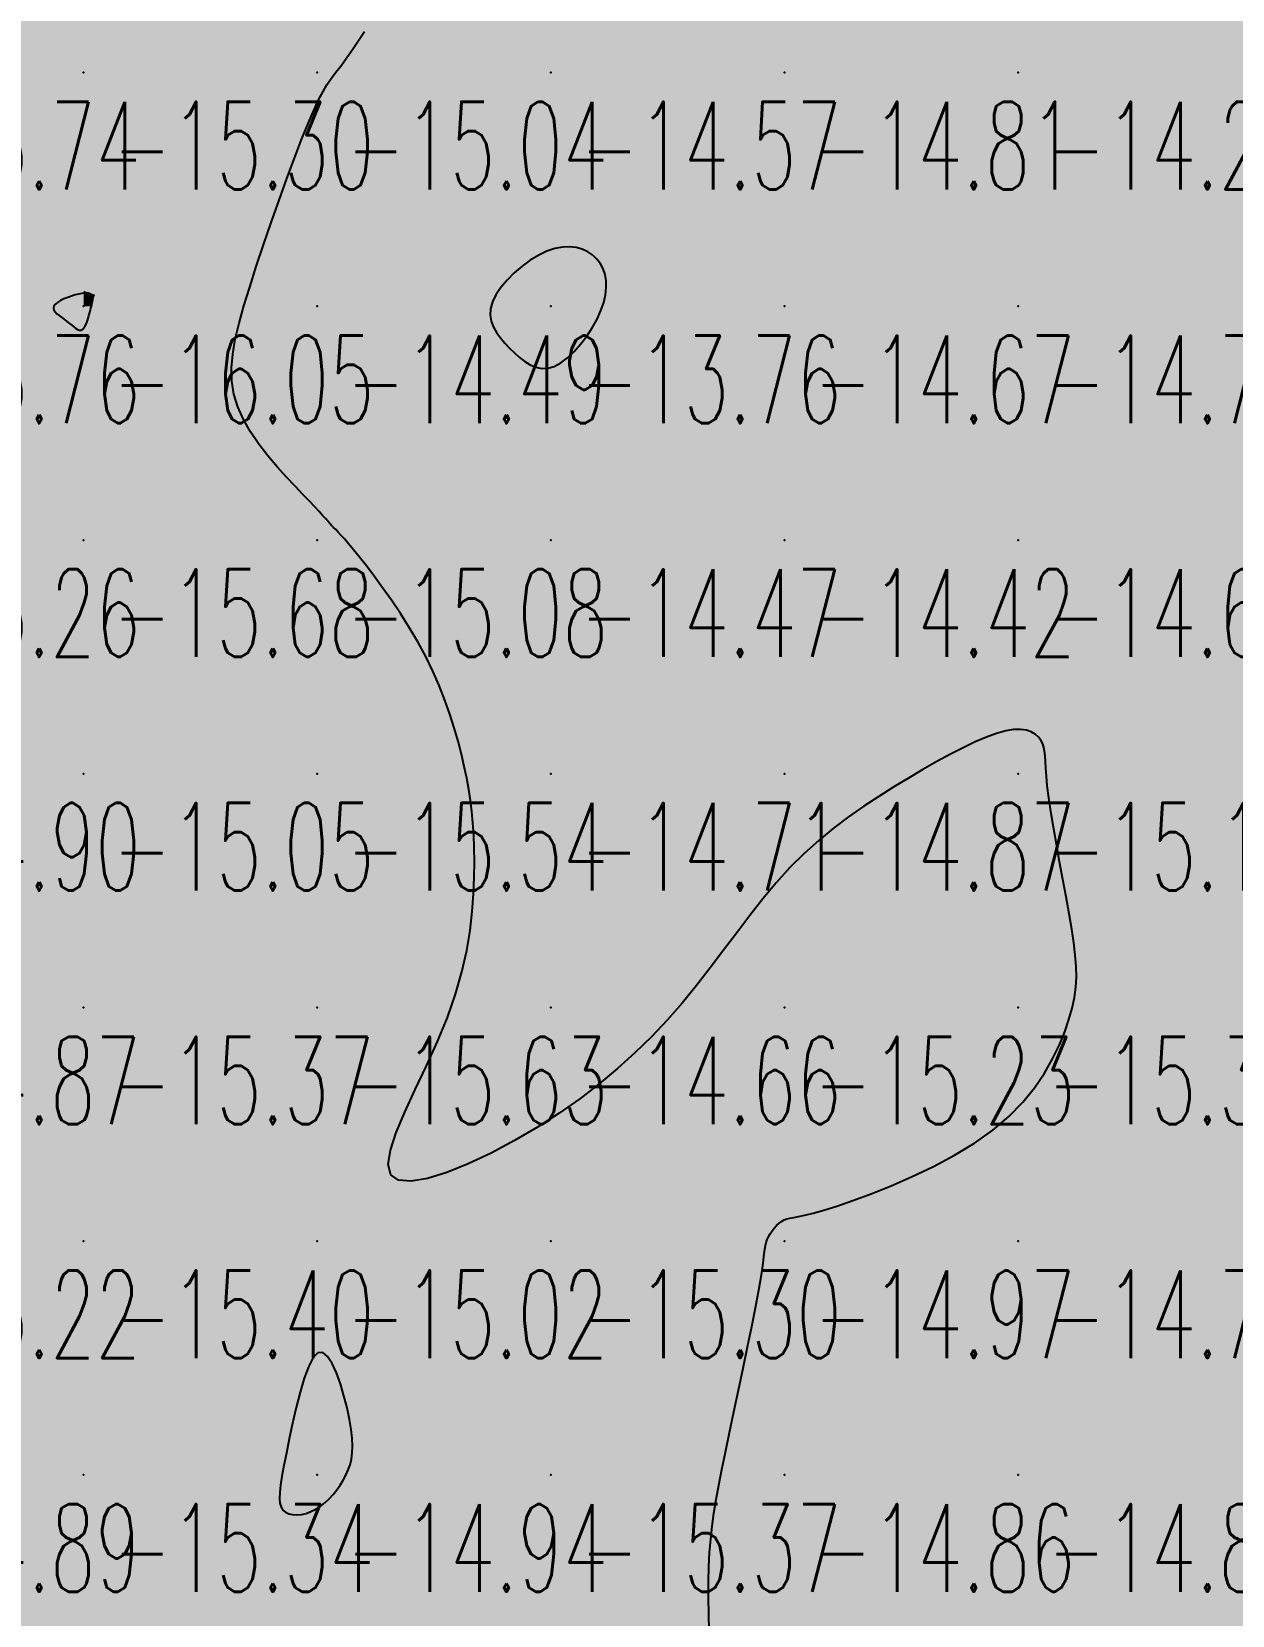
# Model space of a CAD drawing. Header units: millimetres. Extents: x 88261 to 90953, y 390274 to 392322.
# Drawn here: x 89748 to 89799.4, y 390771.2 to 390839 of the extents above; entities that cross this region are included whole.
import ezdxf
from ezdxf.enums import TextEntityAlignment as Align

# ---------------------------------------------------------------- set-up
doc = ezdxf.new("R2010")
doc.units = ezdxf.units.MM
doc.header["$LTSCALE"] = 25
for name, color, linetype in [('CN_03_00', 7, 'Continuous'), ('CN_04_00', 242, 'Continuous'), ('COTEAlt', 7, 'Continuous'), ('TN_COLORIAGE', 7, 'Continuous')]:
    doc.layers.add(name, color=color, linetype=linetype)
doc.styles.add('Simplex 1.0', font='Simplex.shx', dxfattribs={"width": 0.99, "height": 2.5})
doc.styles.get("Standard").update_dxf_attribs({"font": 'times.ttf'})

# ---------------------------------------------------------------- blocks, each defined once
blk = doc.blocks.new('COTE')
at = {"color": 0}
blk.add_point((0, 0), dxfattribs=at)
at = {"layer": 'COTEAlt'}
blk.add_attdef('ALT', text='', height=3.75, dxfattribs=at).set_placement((1.25, -1.25), align=Align.TOP_LEFT)

msp = doc.modelspace()

# ---------------------------------------------------------------- linework, layer by layer
at = {"layer": 'CN_03_00', "flags": 128}
for points, elevation in [([(89770.668, 390824.82), (89770.958, 390825.037), (89771.245, 390825.307), (89771.523, 390825.62), (89771.784, 390825.963), (89772.021, 390826.325), (89772.225, 390826.692), (89772.391, 390827.055), (89772.511, 390827.402), (89772.586, 390827.73), (89772.619, 390828.039), (89772.612, 390828.328), (89772.566, 390828.596), (89772.483, 390828.841), (89772.366, 390829.063), (89772.217, 390829.26), (89772.037, 390829.432), (89771.828, 390829.574), (89771.593, 390829.683), (89771.333, 390829.756), (89771.05, 390829.787), (89770.746, 390829.773), (89770.422, 390829.71), (89770.081, 390829.594), (89769.726, 390829.424), (89769.366, 390829.207), (89769.013, 390828.951), (89768.679, 390828.667), (89768.373, 390828.363), (89768.109, 390828.049), (89767.896, 390827.734), (89767.746, 390827.428), (89767.668, 390827.137), (89767.655, 390826.862), (89767.699, 390826.602), (89767.793, 390826.354), (89767.926, 390826.117), (89768.091, 390825.889), (89768.278, 390825.668), (89768.48, 390825.453), (89768.689, 390825.245), (89768.904, 390825.049), (89769.127, 390824.876), (89769.359, 390824.734), (89769.599, 390824.633), (89769.849, 390824.583), (89770.111, 390824.591), (89770.384, 390824.668), (89770.668, 390824.82)], -14), ([(89750.254, 390826.295), (89750.306, 390826.376), (89750.354, 390826.478), (89750.399, 390826.594), (89750.44, 390826.72), (89750.477, 390826.85), (89750.512, 390826.978), (89750.544, 390827.098), (89750.573, 390827.206), (89750.6, 390827.302), (89750.622, 390827.387), (89750.638, 390827.462), (89750.648, 390827.527), (89750.651, 390827.585), (89750.646, 390827.635), (89750.631, 390827.679), (89750.606, 390827.718), (89750.569, 390827.751), (89750.519, 390827.777), (89750.456, 390827.795), (89750.377, 390827.803), (89750.283, 390827.802), (89750.171, 390827.789), (89750.041, 390827.765), (89749.892, 390827.728), (89749.733, 390827.679), (89749.57, 390827.621), (89749.411, 390827.555), (89749.265, 390827.483), (89749.139, 390827.406), (89749.042, 390827.326), (89748.982, 390827.245), (89748.963, 390827.164), (89748.983, 390827.084), (89749.035, 390827.003), (89749.111, 390826.923), (89749.206, 390826.842), (89749.313, 390826.76), (89749.426, 390826.678), (89749.537, 390826.595), (89749.643, 390826.511), (89749.741, 390826.431), (89749.832, 390826.357), (89749.916, 390826.295), (89749.995, 390826.248), (89750.068, 390826.22), (89750.135, 390826.217), (89750.197, 390826.241), (89750.254, 390826.295)], -16)]:
    msp.add_lwpolyline(points, close=True, dxfattribs=dict(at, elevation=elevation))
at = {"layer": 'CN_04_00', "elevation": -15, "flags": 128}
msp.add_lwpolyline([(89777.022, 390770.565), (89777.002, 390771.278), (89776.993, 390771.984), (89776.996, 390772.668), (89777.012, 390773.316), (89777.042, 390773.918), (89777.087, 390774.488), (89777.148, 390775.043), (89777.225, 390775.601), (89777.32, 390776.18), (89777.434, 390776.796), (89777.567, 390777.469), (89777.721, 390778.216), (89777.895, 390779.046), (89778.083, 390779.94), (89778.279, 390780.87), (89778.476, 390781.807), (89778.666, 390782.723), (89778.843, 390783.591), (89779, 390784.382), (89779.13, 390785.069), (89779.229, 390785.63), (89779.299, 390786.076), (89779.349, 390786.425), (89779.383, 390786.693), (89779.41, 390786.897), (89779.434, 390787.056), (89779.463, 390787.186), (89779.503, 390787.305), (89779.558, 390787.427), (89779.629, 390787.552), (89779.712, 390787.675), (89779.805, 390787.794), (89779.907, 390787.904), (89780.014, 390788.003), (89780.125, 390788.087), (89780.237, 390788.151), (89780.351, 390788.195), (89780.481, 390788.227), (89780.642, 390788.258), (89780.85, 390788.296), (89781.123, 390788.353), (89781.476, 390788.44), (89781.926, 390788.566), (89782.49, 390788.741), (89783.174, 390788.974), (89783.96, 390789.264), (89784.817, 390789.607), (89785.716, 390789.999), (89786.63, 390790.438), (89787.528, 390790.918), (89788.382, 390791.438), (89789.164, 390791.992), (89789.85, 390792.578), (89790.441, 390793.185), (89790.945, 390793.804), (89791.37, 390794.425), (89791.723, 390795.038), (89792.011, 390795.633), (89792.242, 390796.2), (89792.422, 390796.729), (89792.559, 390797.215), (89792.656, 390797.669), (89792.715, 390798.106), (89792.739, 390798.542), (89792.731, 390798.993), (89792.693, 390799.474), (89792.627, 390800.001), (89792.537, 390800.59), (89792.425, 390801.25), (89792.297, 390801.966), (89792.16, 390802.715), (89792.019, 390803.477), (89791.882, 390804.23), (89791.755, 390804.951), (89791.644, 390805.62), (89791.555, 390806.214), (89791.493, 390806.718), (89791.453, 390807.137), (89791.429, 390807.483), (89791.413, 390807.768), (89791.398, 390808.002), (89791.379, 390808.199), (89791.347, 390808.369), (89791.296, 390808.524), (89791.221, 390808.672), (89791.116, 390808.81), (89790.98, 390808.932), (89790.809, 390809.031), (89790.599, 390809.101), (89790.349, 390809.135), (89790.054, 390809.128), (89789.713, 390809.071), (89789.322, 390808.962), (89788.885, 390808.803), (89788.408, 390808.598), (89787.893, 390808.352), (89787.346, 390808.07), (89786.771, 390807.757), (89786.173, 390807.416), (89785.556, 390807.054), (89784.924, 390806.673), (89784.283, 390806.272), (89783.636, 390805.845), (89782.989, 390805.391), (89782.345, 390804.905), (89781.709, 390804.384), (89781.086, 390803.823), (89780.48, 390803.221), (89779.894, 390802.574), (89779.323, 390801.889), (89778.761, 390801.175), (89778.202, 390800.438), (89777.639, 390799.687), (89777.066, 390798.93), (89776.477, 390798.174), (89775.865, 390797.429), (89775.226, 390796.699), (89774.553, 390795.988), (89773.846, 390795.295), (89773.1, 390794.621), (89772.313, 390793.966), (89771.481, 390793.329), (89770.6, 390792.712), (89769.669, 390792.114), (89768.69, 390791.54), (89767.693, 390791.01), (89766.715, 390790.547), (89765.793, 390790.176), (89764.963, 390789.92), (89764.263, 390789.802), (89763.728, 390789.848), (89763.396, 390790.08), (89763.29, 390790.514), (89763.383, 390791.127), (89763.633, 390791.887), (89764, 390792.764), (89764.443, 390793.727), (89764.922, 390794.743), (89765.395, 390795.782), (89765.822, 390796.813), (89766.171, 390797.808), (89766.442, 390798.761), (89766.645, 390799.669), (89766.79, 390800.531), (89766.886, 390801.344), (89766.942, 390802.106), (89766.968, 390802.815), (89766.973, 390803.469), (89766.966, 390804.067), (89766.947, 390804.618), (89766.915, 390805.133), (89766.869, 390805.623), (89766.81, 390806.099), (89766.736, 390806.572), (89766.647, 390807.052), (89766.542, 390807.551), (89766.419, 390808.076), (89766.278, 390808.627), (89766.114, 390809.199), (89765.927, 390809.79), (89765.714, 390810.394), (89765.472, 390811.009), (89765.2, 390811.631), (89764.894, 390812.256), (89764.555, 390812.879), (89764.19, 390813.493), (89763.81, 390814.089), (89763.426, 390814.66), (89763.048, 390815.195), (89762.686, 390815.688), (89762.351, 390816.129), (89762.053, 390816.51), (89761.799, 390816.826), (89761.586, 390817.082), (89761.41, 390817.288), (89761.264, 390817.451), (89761.142, 390817.582), (89761.039, 390817.689), (89760.948, 390817.78), (89760.865, 390817.864), (89760.784, 390817.951), (89760.696, 390818.046), (89760.596, 390818.158), (89760.474, 390818.292), (89760.325, 390818.456), (89760.14, 390818.655), (89759.912, 390818.898), (89759.635, 390819.191), (89759.304, 390819.538), (89758.932, 390819.934), (89758.539, 390820.372), (89758.14, 390820.845), (89757.754, 390821.346), (89757.399, 390821.867), (89757.091, 390822.401), (89756.848, 390822.941), (89756.685, 390823.483), (89756.598, 390824.033), (89756.582, 390824.602), (89756.632, 390825.199), (89756.74, 390825.833), (89756.901, 390826.516), (89757.109, 390827.257), (89757.359, 390828.065), (89757.642, 390828.944), (89757.952, 390829.874), (89758.279, 390830.83), (89758.614, 390831.784), (89758.948, 390832.711), (89759.272, 390833.583), (89759.578, 390834.376), (89759.855, 390835.063), (89760.098, 390835.625), (89760.31, 390836.075), (89760.496, 390836.432), (89760.664, 390836.716), (89760.818, 390836.947), (89760.964, 390837.145), (89761.109, 390837.33), (89761.259, 390837.521), (89761.418, 390837.737), (89761.594, 390837.985), (89761.792, 390838.274), (89762.017, 390838.608), (89762.277, 390838.996)], dxfattribs=at)
msp.add_lwpolyline([(89760.381, 390775.892), (89760.572, 390776.042), (89760.754, 390776.211), (89760.925, 390776.396), (89761.085, 390776.594), (89761.231, 390776.802), (89761.363, 390777.016), (89761.478, 390777.232), (89761.576, 390777.45), (89761.655, 390777.675), (89761.713, 390777.915), (89761.748, 390778.178), (89761.759, 390778.471), (89761.743, 390778.804), (89761.7, 390779.182), (89761.627, 390779.615), (89761.523, 390780.104), (89761.393, 390780.621), (89761.239, 390781.133), (89761.067, 390781.608), (89760.881, 390782.011), (89760.685, 390782.31), (89760.483, 390782.471), (89760.28, 390782.461), (89760.079, 390782.258), (89759.883, 390781.886), (89759.694, 390781.383), (89759.514, 390780.785), (89759.346, 390780.128), (89759.19, 390779.449), (89759.05, 390778.785), (89758.927, 390778.171), (89758.824, 390777.637), (89758.741, 390777.183), (89758.681, 390776.802), (89758.646, 390776.487), (89758.637, 390776.229), (89758.655, 390776.023), (89758.704, 390775.861), (89758.783, 390775.736), (89758.894, 390775.64), (89759.033, 390775.574), (89759.195, 390775.537), (89759.376, 390775.527), (89759.57, 390775.546), (89759.772, 390775.592), (89759.978, 390775.666), (89760.182, 390775.766), (89760.381, 390775.892)], close=True, dxfattribs=at)
at = {"layer": 'TN_COLORIAGE', "color": 241}
for points in [[(89740.249, 390847.239, -15.014), (89740.249, 390837.239, -15.014), (89750.249, 390847.239, -15.014)], [(89740.249, 390837.239, -15.014), (89750.249, 390837.239, -15.014), (89750.249, 390847.239, -15.014)], [(89750.249, 390847.239, -15.434), (89750.249, 390837.239, -15.434), (89760.249, 390847.239, -15.434)], [(89750.249, 390837.239, -15.434), (89760.249, 390837.239, -15.434), (89760.249, 390847.239, -15.434)], [(89760.249, 390847.239, -15), (89767.954, 390847.239, -15), (89760.249, 390837.239, -15), (89762.704, 390839.695, -15)], [(89761.15, 390837.239, -15.042), (89762.704, 390839.695, -15.042), (89760.249, 390837.239, -15.042)], [(89740.249, 390837.239, -15.302), (89740.249, 390827.239, -15.302), (89750.249, 390837.239, -15.302)], [(89748.506, 390827.239, -15.302), (89750.249, 390827.904, -15.302), (89740.249, 390827.239, -15.302), (89750.249, 390837.239, -15.302)], [(89750.249, 390827.904, -15.042), (89750.742, 390827.733, -15.042), (89750.249, 390837.239, -15.042), (89760.249, 390837.239, -15.042)], [(89750.742, 390827.733, -15), (89750.568, 390827.239, -15), (89760.249, 390837.239, -15), (89756.984, 390827.239, -15)], [(89756.984, 390827.239, -15.042), (89760.249, 390836.475, -15.042), (89760.249, 390837.239, -15.042)], [(89760.249, 390836.475, -15.042), (89761.15, 390837.239, -15.042), (89760.249, 390837.239, -15.042)], [(89748.506, 390827.239, -15.262), (89749.617, 390826.608, -15.262), (89740.249, 390827.239, -15.262), (89740.249, 390817.239, -15.262)], [(89750.249, 390825.899, -15), (89750.568, 390827.239, -15), (89750.249, 390817.239, -15), (89756.984, 390827.239, -15)], [(89756.984, 390827.239, -15.679), (89755.964, 390822.955, -15.679), (89750.249, 390817.239, -15.679)], [(89750.249, 390825.899, -15.262), (89749.617, 390826.608, -15.262), (89750.249, 390817.239, -15.262), (89740.249, 390817.239, -15.262)], [(89750.249, 390817.239, -15), (89755.964, 390822.955, -15), (89760.249, 390817.239, -15), (89760.249, 390818.588, -15)], [(89760.849, 390817.84, -15.079), (89760.249, 390818.588, -15.079), (89760.249, 390817.239, -15.079)], [(89750.249, 390817.239, -15), (89741.533, 390808.524, -15), (89740.249, 390817.239, -15), (89740.249, 390810, -15)], [(89750.249, 390817.239, -15), (89741.533, 390808.524, -15), (89750.249, 390807.239, -15), (89746.975, 390807.239, -15)], [(89750.249, 390817.239, -15.079), (89750.249, 390807.239, -15.079), (89760.249, 390817.239, -15.079)], [(89750.249, 390807.239, -15.079), (89760.249, 390807.239, -15.079), (89760.249, 390817.239, -15.079)], [(89760.849, 390817.84, -15.079), (89761.548, 390817.239, -15.079), (89760.249, 390817.239, -15.079)], [(89760.249, 390807.239, -15), (89765.274, 390812.264, -15), (89760.249, 390817.239, -15), (89761.548, 390817.239, -15)], [(89765.274, 390812.264, -15.536), (89766.721, 390807.239, -15.536), (89760.249, 390807.239, -15.536)], [(89790.249, 390809.657, -15.106), (89785.709, 390807.239, -15.106), (89790.249, 390807.239, -15.106)], [(89791.571, 390808.562, -15.106), (89790.249, 390809.657, -15.106), (89790.249, 390807.239, -15.106)], [(89791.246, 390807.239, -15.106), (89791.571, 390808.562, -15.106), (89790.249, 390807.239, -15.106)], [(89750.249, 390797.239, -15), (89742.892, 390797.239, -15), (89750.249, 390807.239, -15), (89747.549, 390804.54, -15)], [(89747.549, 390804.54, -15.049), (89746.975, 390807.239, -15.049), (89750.249, 390807.239, -15.049)], [(89750.249, 390807.239, -15.536), (89750.249, 390797.239, -15.536), (89760.249, 390807.239, -15.536)], [(89750.249, 390797.239, -15.536), (89760.249, 390797.239, -15.536), (89760.249, 390807.239, -15.536)], [(89760.249, 390797.239, -15), (89767.093, 390804.083, -15), (89760.249, 390807.239, -15), (89766.721, 390807.239, -15)], [(89780.249, 390797.239, -15), (89780.249, 390803.711, -15), (89790.249, 390807.239, -15), (89785.709, 390807.239, -15)], [(89780.249, 390797.239, -15.106), (89790.249, 390797.239, -15.106), (89790.249, 390807.239, -15.106)], [(89790.249, 390797.239, -15), (89792.775, 390799.765, -15), (89790.249, 390807.239, -15), (89791.246, 390807.239, -15)], [(89766.749, 390797.239, -15.634), (89767.093, 390804.083, -15.634), (89760.249, 390797.239, -15.634)], [(89776.174, 390797.239, -15.235), (89780.249, 390803.711, -15.235), (89780.249, 390797.239, -15.235)], [(89792.775, 390799.765, -15.324), (89792.877, 390797.239, -15.324), (89790.249, 390797.239, -15.324)], [(89750.249, 390797.239, -15), (89742.892, 390797.239, -15), (89740.249, 390787.239, -15), (89740.249, 390793.54, -15)], [(89740.249, 390787.239, -15.367), (89750.249, 390787.239, -15.367), (89750.249, 390797.239, -15.367)], [(89750.249, 390797.239, -15.634), (89750.249, 390787.239, -15.634), (89760.249, 390797.239, -15.634)], [(89750.249, 390787.239, -15.634), (89760.249, 390787.239, -15.634), (89760.249, 390797.239, -15.634)], [(89760.249, 390797.239, -15), (89766.749, 390797.239, -15), (89760.249, 390787.239, -15), (89760.844, 390787.835, -15)], [(89770.249, 390787.239, -15), (89770.249, 390791.903, -15), (89780.249, 390797.239, -15), (89776.174, 390797.239, -15)], [(89770.249, 390787.239, -15), (89779.319, 390787.239, -15), (89780.249, 390797.239, -15), (89780.249, 390788.392, -15)], [(89790.249, 390797.239, -15), (89781.11, 390788.1, -15), (89780.249, 390797.239, -15), (89780.249, 390788.392, -15)], [(89790.249, 390791.653, -15.324), (89781.11, 390788.1, -15.324), (89790.249, 390797.239, -15.324)], [(89792.877, 390797.239, -15.324), (89790.249, 390791.653, -15.324), (89790.249, 390797.239, -15.324)], [(89770.249, 390787.239, -15), (89770.249, 390791.903, -15), (89760.249, 390787.239, -15), (89760.844, 390787.835, -15)], [(89750.249, 390787.239, -15), (89742.392, 390779.383, -15), (89740.249, 390787.239, -15), (89740.249, 390780.507, -15)], [(89750.249, 390787.239, -15), (89742.392, 390779.383, -15), (89750.249, 390777.239, -15), (89742.666, 390777.239, -15)], [(89750.249, 390787.239, -15.022), (89750.249, 390777.239, -15.022), (89760.249, 390787.239, -15.022)], [(89750.249, 390777.239, -15), (89758.72, 390777.239, -15), (89760.249, 390787.239, -15), (89760.249, 390784.644, -15)], [(89770.249, 390787.239, -15), (89761.962, 390778.952, -15), (89760.249, 390787.239, -15), (89760.249, 390784.644, -15)], [(89770.249, 390777.239, -15), (89761.665, 390777.239, -15), (89770.249, 390787.239, -15), (89761.962, 390778.952, -15)], [(89770.249, 390777.239, -15), (89779.493, 390786.483, -15), (89770.249, 390787.239, -15), (89779.319, 390787.239, -15)], [(89777.492, 390777.239, -15.373), (89779.493, 390786.483, -15.373), (89770.249, 390777.239, -15.373)], [(89742.666, 390777.239, -15.341), (89742.441, 390769.432, -15.341), (89750.249, 390777.239, -15.341)], [(89750.249, 390777.239, -15), (89742.441, 390769.432, -15), (89750.249, 390767.239, -15), (89742.817, 390767.239, -15)], [(89750.249, 390777.239, -15), (89758.72, 390777.239, -15), (89750.249, 390767.239, -15), (89758.432, 390775.423, -15)], [(89770.249, 390777.239, -15), (89761.665, 390777.239, -15), (89760.249, 390767.239, -15), (89760.249, 390775.484, -15)], [(89760.249, 390767.239, -15.373), (89770.249, 390767.239, -15.373), (89770.249, 390777.239, -15.373)], [(89770.249, 390777.239, -15), (89777.492, 390777.239, -15), (89770.249, 390767.239, -15), (89776.863, 390773.854, -15)], [(89760.249, 390767.239, -15), (89760.249, 390775.484, -15), (89750.249, 390767.239, -15), (89758.432, 390775.423, -15)], [(89776.863, 390773.854, -15.278), (89777.128, 390767.239, -15.278), (89770.249, 390767.239, -15.278)]]:
    msp.add_solid(points, dxfattribs=at)
at = {"layer": 'TN_COLORIAGE', "color": 231}
for points in [[(89762.704, 390839.695, -14.575), (89761.15, 390837.239, -14.575), (89770.249, 390847.239, -14.575), (89770.249, 390837.239, -14.575)], [(89770.249, 390847.239, -14.697), (89770.249, 390837.239, -14.697), (89780.249, 390847.239, -14.697)], [(89770.249, 390837.239, -14.697), (89780.249, 390837.239, -14.697), (89780.249, 390847.239, -14.697)], [(89780.249, 390847.239, -14.615), (89780.249, 390837.239, -14.615), (89790.249, 390847.239, -14.615)], [(89780.249, 390837.239, -14.615), (89790.249, 390837.239, -14.615), (89790.249, 390847.239, -14.615)], [(89790.249, 390847.239, -14), (89798.576, 390847.239, -14), (89790.249, 390837.239, -14), (89797.046, 390844.037, -14)], [(89800.249, 390837.239, -14), (89800.249, 390844.865, -14), (89790.249, 390837.239, -14), (89797.046, 390844.037, -14)], [(89761.15, 390837.239, -14.491), (89760.249, 390836.475, -14.491), (89770.249, 390837.239, -14.491), (89760.249, 390827.239, -14.491)], [(89770.249, 390837.239, -14), (89770.249, 390830.199, -14), (89760.249, 390827.239, -14), (89766.952, 390827.239, -14)], [(89780.249, 390837.239, -14), (89772.54, 390829.531, -14), (89770.249, 390837.239, -14), (89770.249, 390830.199, -14)], [(89780.249, 390837.239, -14), (89772.54, 390829.531, -14), (89780.249, 390827.239, -14), (89772.889, 390827.239, -14)], [(89780.249, 390837.239, -14.262), (89780.249, 390827.239, -14.262), (89790.249, 390837.239, -14.262)], [(89780.249, 390827.239, -14.262), (89790.249, 390827.239, -14.262), (89790.249, 390837.239, -14.262)], [(89790.249, 390827.239, -14.396), (89800.249, 390827.239, -14.396), (89800.249, 390837.239, -14.396)], [(89790.249, 390837.239, -14.396), (89790.249, 390827.239, -14.396), (89800.249, 390837.239, -14.396)], [(89760.249, 390836.475, -14.491), (89756.984, 390827.239, -14.491), (89760.249, 390827.239, -14.491)], [(89755.964, 390822.955, -14.491), (89756.984, 390827.239, -14.491), (89760.249, 390827.239, -14.491)], [(89760.249, 390818.588, -14.491), (89755.964, 390822.955, -14.491), (89760.249, 390827.239, -14.491)], [(89760.249, 390818.588, -14), (89760.849, 390817.84, -14), (89760.249, 390827.239, -14), (89768.42, 390825.41, -14)], [(89768.42, 390825.41, -14.491), (89766.952, 390827.239, -14.491), (89760.249, 390827.239, -14.491)], [(89780.249, 390827.239, -14), (89772.889, 390827.239, -14), (89770.249, 390817.239, -14), (89770.249, 390823.84, -14)], [(89770.249, 390817.239, -14.674), (89780.249, 390817.239, -14.674), (89780.249, 390827.239, -14.674)], [(89780.249, 390827.239, -14.718), (89780.249, 390817.239, -14.718), (89790.249, 390827.239, -14.718)], [(89780.249, 390817.239, -14.718), (89790.249, 390817.239, -14.718), (89790.249, 390827.239, -14.718)], [(89790.249, 390817.239, -14.366), (89800.249, 390817.239, -14.366), (89800.249, 390827.239, -14.366)], [(89790.249, 390827.239, -14.366), (89790.249, 390817.239, -14.366), (89800.249, 390827.239, -14.366)], [(89761.548, 390817.239, -14), (89760.849, 390817.84, -14), (89770.249, 390817.239, -14), (89768.42, 390825.41, -14)], [(89768.42, 390825.41, -14.469), (89770.249, 390823.84, -14.469), (89770.249, 390817.239, -14.469)], [(89761.548, 390817.239, -14.469), (89765.274, 390812.264, -14.469), (89770.249, 390817.239, -14.469)], [(89766.721, 390807.239, -14.469), (89765.274, 390812.264, -14.469), (89770.249, 390807.239, -14.469), (89770.249, 390817.239, -14.469)], [(89770.249, 390817.239, -14.424), (89770.249, 390807.239, -14.424), (89780.249, 390817.239, -14.424)], [(89770.249, 390807.239, -14.424), (89780.249, 390807.239, -14.424), (89780.249, 390817.239, -14.424)], [(89780.249, 390817.239, -14.667), (89780.249, 390807.239, -14.667), (89790.249, 390817.239, -14.667)], [(89785.709, 390807.239, -14.667), (89790.249, 390809.657, -14.667), (89780.249, 390807.239, -14.667), (89790.249, 390817.239, -14.667)], [(89790.249, 390809.657, -14.302), (89791.571, 390808.562, -14.302), (89790.249, 390817.239, -14.302), (89800.249, 390817.239, -14.302)], [(89791.571, 390808.562, -14.041), (89791.246, 390807.239, -14.041), (89800.249, 390817.239, -14.041), (89800.249, 390807.239, -14.041)], [(89766.721, 390807.239, -14.708), (89767.093, 390804.083, -14.708), (89770.249, 390807.239, -14.708)], [(89767.093, 390804.083, -14.659), (89766.749, 390797.239, -14.659), (89770.249, 390807.239, -14.659), (89770.249, 390797.239, -14.659)], [(89770.249, 390807.239, -14.872), (89770.249, 390797.239, -14.872), (89780.249, 390807.239, -14.872)], [(89780.249, 390803.711, -14.659), (89776.174, 390797.239, -14.659), (89780.249, 390807.239, -14.659), (89770.249, 390797.239, -14.659)], [(89785.709, 390807.239, -14.872), (89780.249, 390803.711, -14.872), (89780.249, 390807.239, -14.872)], [(89791.246, 390807.239, -14.041), (89792.775, 390799.765, -14.041), (89800.249, 390807.239, -14.041)], [(89792.877, 390797.239, -14.041), (89792.775, 390799.765, -14.041), (89800.249, 390797.239, -14.041), (89800.249, 390807.239, -14.041)], [(89760.844, 390787.835, -14.659), (89766.749, 390797.239, -14.659), (89770.249, 390797.239, -14.659)], [(89760.844, 390787.835, -14.659), (89770.249, 390791.903, -14.659), (89770.249, 390797.239, -14.659)], [(89776.174, 390797.239, -14.659), (89770.249, 390791.903, -14.659), (89770.249, 390797.239, -14.659)], [(89790.249, 390787.239, -14.09), (89800.249, 390787.239, -14.09), (89800.249, 390797.239, -14.09)], [(89790.249, 390791.653, -14.09), (89792.877, 390797.239, -14.09), (89790.249, 390787.239, -14.09), (89800.249, 390797.239, -14.09)], [(89781.11, 390788.1, -14.744), (89790.249, 390791.653, -14.744), (89780.249, 390787.239, -14.744), (89790.249, 390787.239, -14.744)], [(89780.249, 390788.392, -14.969), (89779.319, 390787.239, -14.969), (89780.249, 390787.239, -14.969)], [(89780.249, 390788.392, -14.969), (89781.11, 390788.1, -14.969), (89780.249, 390787.239, -14.969)], [(89779.493, 390786.483, -14.858), (89777.492, 390777.239, -14.858), (89780.249, 390787.239, -14.858), (89780.249, 390777.239, -14.858)], [(89779.319, 390787.239, -14.969), (89779.493, 390786.483, -14.969), (89780.249, 390787.239, -14.969)], [(89780.249, 390787.239, -14.744), (89780.249, 390777.239, -14.744), (89790.249, 390787.239, -14.744)], [(89780.249, 390777.239, -14.744), (89790.249, 390777.239, -14.744), (89790.249, 390787.239, -14.744)], [(89790.249, 390777.239, -14.933), (89800.249, 390777.239, -14.933), (89800.249, 390787.239, -14.933)], [(89790.249, 390787.239, -14.933), (89790.249, 390777.239, -14.933), (89800.249, 390787.239, -14.933)], [(89760.249, 390784.644, -14.938), (89758.72, 390777.239, -14.938), (89760.249, 390777.239, -14.938)], [(89760.249, 390784.644, -14.938), (89761.962, 390778.952, -14.938), (89760.249, 390777.239, -14.938)], [(89761.962, 390778.952, -14.938), (89761.665, 390777.239, -14.938), (89760.249, 390777.239, -14.938)], [(89758.432, 390775.423, -14.938), (89758.72, 390777.239, -14.938), (89760.249, 390777.239, -14.938)], [(89758.432, 390775.423, -14.938), (89760.249, 390775.484, -14.938), (89760.249, 390777.239, -14.938)], [(89760.249, 390775.484, -14.938), (89761.665, 390777.239, -14.938), (89760.249, 390777.239, -14.938)], [(89776.863, 390773.854, -14.858), (89777.492, 390777.239, -14.858), (89780.249, 390777.239, -14.858)], [(89777.128, 390767.239, -14.858), (89776.863, 390773.854, -14.858), (89780.249, 390767.239, -14.858), (89780.249, 390777.239, -14.858)], [(89780.249, 390777.239, -14.846), (89780.249, 390767.239, -14.846), (89790.249, 390777.239, -14.846)], [(89786.838, 390767.239, -14.846), (89790.249, 390770.219, -14.846), (89780.249, 390767.239, -14.846), (89790.249, 390777.239, -14.846)], [(89790.249, 390770.219, -14.503), (89791.408, 390768.399, -14.503), (89790.249, 390777.239, -14.503), (89800.249, 390777.239, -14.503)], [(89791.441, 390767.239, -14.503), (89791.408, 390768.399, -14.503), (89800.249, 390767.239, -14.503), (89800.249, 390777.239, -14.503)]]:
    msp.add_solid(points, dxfattribs=at)
at = {"layer": 'TN_COLORIAGE', "color": 221}
for points in [[(89766.952, 390827.239, -13.758), (89770.249, 390830.199, -13.758), (89770.249, 390827.239, -13.758)], [(89770.249, 390830.199, -13.758), (89772.54, 390829.531, -13.758), (89770.249, 390827.239, -13.758)], [(89772.889, 390827.239, -13.758), (89772.54, 390829.531, -13.758), (89770.249, 390827.239, -13.758)], [(89766.952, 390827.239, -13.758), (89768.42, 390825.41, -13.758), (89770.249, 390827.239, -13.758)], [(89770.249, 390823.84, -13.758), (89768.42, 390825.41, -13.758), (89770.249, 390827.239, -13.758)], [(89770.249, 390823.84, -13.758), (89772.889, 390827.239, -13.758), (89770.249, 390827.239, -13.758)]]:
    msp.add_solid(points, dxfattribs=at)
at = {"layer": 'TN_COLORIAGE', "color": 183}
for points in [[(89750.249, 390827.904, -16.05), (89748.506, 390827.239, -16.05), (89750.249, 390827.239, -16.05)], [(89750.742, 390827.733, -16.05), (89750.249, 390827.904, -16.05), (89750.249, 390827.239, -16.05)], [(89750.568, 390827.239, -16.05), (89750.742, 390827.733, -16.05), (89750.249, 390827.239, -16.05)], [(89749.617, 390826.608, -16.05), (89748.506, 390827.239, -16.05), (89750.249, 390827.239, -16.05)], [(89749.617, 390826.608, -16.05), (89750.249, 390825.899, -16.05), (89750.249, 390827.239, -16.05)], [(89750.568, 390827.239, -16.05), (89750.249, 390825.899, -16.05), (89750.249, 390827.239, -16.05)]]:
    msp.add_solid(points, dxfattribs=at)

# ---------------------------------------------------------------- block references
at = {"layer": 'COTEAlt'}
ref = msp.add_blockref('COTE', (89740.249, 390837.239), dxfattribs=at)
ref.add_attrib('ALT', '-15.74', dxfattribs={"height": 3.75, "style": 'Simplex 1.0', "width": 0.6}).set_placement((89741.499, 390835.989), align=Align.TOP_LEFT)
ref = msp.add_blockref('COTE', (89750.249, 390837.239), dxfattribs=at)
ref.add_attrib('ALT', '-15.30', dxfattribs={"height": 3.75, "style": 'Simplex 1.0', "width": 0.6}).set_placement((89751.499, 390835.989), align=Align.TOP_LEFT)
ref = msp.add_blockref('COTE', (89760.249, 390837.239), dxfattribs=at)
ref.add_attrib('ALT', '-15.04', dxfattribs={"height": 3.75, "style": 'Simplex 1.0', "width": 0.6}).set_placement((89761.499, 390835.989), align=Align.TOP_LEFT)
ref = msp.add_blockref('COTE', (89770.249, 390837.239), dxfattribs=at)
ref.add_attrib('ALT', '-14.57', dxfattribs={"height": 3.75, "style": 'Simplex 1.0', "width": 0.6}).set_placement((89771.499, 390835.989), align=Align.TOP_LEFT)
ref = msp.add_blockref('COTE', (89780.249, 390837.239), dxfattribs=at)
ref.add_attrib('ALT', '-14.81', dxfattribs={"height": 3.75, "style": 'Simplex 1.0', "width": 0.6}).set_placement((89781.499, 390835.989), align=Align.TOP_LEFT)
ref = msp.add_blockref('COTE', (89790.249, 390837.239), dxfattribs=at)
ref.add_attrib('ALT', '-14.26', dxfattribs={"height": 3.75, "style": 'Simplex 1.0', "width": 0.6}).set_placement((89791.499, 390835.989), align=Align.TOP_LEFT)
ref = msp.add_blockref('COTE', (89740.249, 390827.239), dxfattribs=at)
ref.add_attrib('ALT', '-15.76', dxfattribs={"height": 3.75, "style": 'Simplex 1.0', "width": 0.6}).set_placement((89741.499, 390825.989), align=Align.TOP_LEFT)
ref = msp.add_blockref('COTE', (89750.249, 390827.239), dxfattribs=at)
ref.add_attrib('ALT', '-16.05', dxfattribs={"height": 3.75, "style": 'Simplex 1.0', "width": 0.6}).set_placement((89751.499, 390825.989), align=Align.TOP_LEFT)
ref = msp.add_blockref('COTE', (89760.249, 390827.239), dxfattribs=at)
ref.add_attrib('ALT', '-14.49', dxfattribs={"height": 3.75, "style": 'Simplex 1.0', "width": 0.6}).set_placement((89761.499, 390825.989), align=Align.TOP_LEFT)
ref = msp.add_blockref('COTE', (89770.249, 390827.239), dxfattribs=at)
ref.add_attrib('ALT', '-13.76', dxfattribs={"height": 3.75, "style": 'Simplex 1.0', "width": 0.6}).set_placement((89771.499, 390825.989), align=Align.TOP_LEFT)
ref = msp.add_blockref('COTE', (89780.249, 390827.239), dxfattribs=at)
ref.add_attrib('ALT', '-14.67', dxfattribs={"height": 3.75, "style": 'Simplex 1.0', "width": 0.6}).set_placement((89781.499, 390825.989), align=Align.TOP_LEFT)
ref = msp.add_blockref('COTE', (89790.249, 390827.239), dxfattribs=at)
ref.add_attrib('ALT', '-14.72', dxfattribs={"height": 3.75, "style": 'Simplex 1.0', "width": 0.6}).set_placement((89791.499, 390825.989), align=Align.TOP_LEFT)
ref = msp.add_blockref('COTE', (89740.249, 390817.239), dxfattribs=at)
ref.add_attrib('ALT', '-15.26', dxfattribs={"height": 3.75, "style": 'Simplex 1.0', "width": 0.6}).set_placement((89741.499, 390815.989), align=Align.TOP_LEFT)
ref = msp.add_blockref('COTE', (89750.249, 390817.239), dxfattribs=at)
ref.add_attrib('ALT', '-15.68', dxfattribs={"height": 3.75, "style": 'Simplex 1.0', "width": 0.6}).set_placement((89751.499, 390815.989), align=Align.TOP_LEFT)
ref = msp.add_blockref('COTE', (89760.249, 390817.239), dxfattribs=at)
ref.add_attrib('ALT', '-15.08', dxfattribs={"height": 3.75, "style": 'Simplex 1.0', "width": 0.6}).set_placement((89761.499, 390815.989), align=Align.TOP_LEFT)
ref = msp.add_blockref('COTE', (89770.249, 390817.239), dxfattribs=at)
ref.add_attrib('ALT', '-14.47', dxfattribs={"height": 3.75, "style": 'Simplex 1.0', "width": 0.6}).set_placement((89771.499, 390815.989), align=Align.TOP_LEFT)
ref = msp.add_blockref('COTE', (89780.249, 390817.239), dxfattribs=at)
ref.add_attrib('ALT', '-14.42', dxfattribs={"height": 3.75, "style": 'Simplex 1.0', "width": 0.6}).set_placement((89781.499, 390815.989), align=Align.TOP_LEFT)
ref = msp.add_blockref('COTE', (89790.249, 390817.239), dxfattribs=at)
ref.add_attrib('ALT', '-14.67', dxfattribs={"height": 3.75, "style": 'Simplex 1.0', "width": 0.6}).set_placement((89791.499, 390815.989), align=Align.TOP_LEFT)
ref = msp.add_blockref('COTE', (89740.249, 390807.239), dxfattribs=at)
ref.add_attrib('ALT', '-14.90', dxfattribs={"height": 3.75, "style": 'Simplex 1.0', "width": 0.6}).set_placement((89741.499, 390805.989), align=Align.TOP_LEFT)
ref = msp.add_blockref('COTE', (89750.249, 390807.239), dxfattribs=at)
ref.add_attrib('ALT', '-15.05', dxfattribs={"height": 3.75, "style": 'Simplex 1.0', "width": 0.6}).set_placement((89751.499, 390805.989), align=Align.TOP_LEFT)
ref = msp.add_blockref('COTE', (89760.249, 390807.239), dxfattribs=at)
ref.add_attrib('ALT', '-15.54', dxfattribs={"height": 3.75, "style": 'Simplex 1.0', "width": 0.6}).set_placement((89761.499, 390805.989), align=Align.TOP_LEFT)
ref = msp.add_blockref('COTE', (89770.249, 390807.239), dxfattribs=at)
ref.add_attrib('ALT', '-14.71', dxfattribs={"height": 3.75, "style": 'Simplex 1.0', "width": 0.6}).set_placement((89771.499, 390805.989), align=Align.TOP_LEFT)
ref = msp.add_blockref('COTE', (89780.249, 390807.239), dxfattribs=at)
ref.add_attrib('ALT', '-14.87', dxfattribs={"height": 3.75, "style": 'Simplex 1.0', "width": 0.6}).set_placement((89781.499, 390805.989), align=Align.TOP_LEFT)
ref = msp.add_blockref('COTE', (89790.249, 390807.239), dxfattribs=at)
ref.add_attrib('ALT', '-15.11', dxfattribs={"height": 3.75, "style": 'Simplex 1.0', "width": 0.6}).set_placement((89791.499, 390805.989), align=Align.TOP_LEFT)
ref = msp.add_blockref('COTE', (89740.249, 390797.239), dxfattribs=at)
ref.add_attrib('ALT', '-14.87', dxfattribs={"height": 3.75, "style": 'Simplex 1.0', "width": 0.6}).set_placement((89741.499, 390795.989), align=Align.TOP_LEFT)
ref = msp.add_blockref('COTE', (89750.249, 390797.239), dxfattribs=at)
ref.add_attrib('ALT', '-15.37', dxfattribs={"height": 3.75, "style": 'Simplex 1.0', "width": 0.6}).set_placement((89751.499, 390795.989), align=Align.TOP_LEFT)
ref = msp.add_blockref('COTE', (89760.249, 390797.239), dxfattribs=at)
ref.add_attrib('ALT', '-15.63', dxfattribs={"height": 3.75, "style": 'Simplex 1.0', "width": 0.6}).set_placement((89761.499, 390795.989), align=Align.TOP_LEFT)
ref = msp.add_blockref('COTE', (89770.249, 390797.239), dxfattribs=at)
ref.add_attrib('ALT', '-14.66', dxfattribs={"height": 3.75, "style": 'Simplex 1.0', "width": 0.6}).set_placement((89771.499, 390795.989), align=Align.TOP_LEFT)
ref = msp.add_blockref('COTE', (89780.249, 390797.239), dxfattribs=at)
ref.add_attrib('ALT', '-15.23', dxfattribs={"height": 3.75, "style": 'Simplex 1.0', "width": 0.6}).set_placement((89781.499, 390795.989), align=Align.TOP_LEFT)
ref = msp.add_blockref('COTE', (89790.249, 390797.239), dxfattribs=at)
ref.add_attrib('ALT', '-15.32', dxfattribs={"height": 3.75, "style": 'Simplex 1.0', "width": 0.6}).set_placement((89791.499, 390795.989), align=Align.TOP_LEFT)
ref = msp.add_blockref('COTE', (89740.249, 390787.239), dxfattribs=at)
ref.add_attrib('ALT', '-15.22', dxfattribs={"height": 3.75, "style": 'Simplex 1.0', "width": 0.6}).set_placement((89741.499, 390785.989), align=Align.TOP_LEFT)
ref = msp.add_blockref('COTE', (89750.249, 390787.239), dxfattribs=at)
ref.add_attrib('ALT', '-15.40', dxfattribs={"height": 3.75, "style": 'Simplex 1.0', "width": 0.6}).set_placement((89751.499, 390785.989), align=Align.TOP_LEFT)
ref = msp.add_blockref('COTE', (89760.249, 390787.239), dxfattribs=at)
ref.add_attrib('ALT', '-15.02', dxfattribs={"height": 3.75, "style": 'Simplex 1.0', "width": 0.6}).set_placement((89761.499, 390785.989), align=Align.TOP_LEFT)
ref = msp.add_blockref('COTE', (89770.249, 390787.239), dxfattribs=at)
ref.add_attrib('ALT', '-15.30', dxfattribs={"height": 3.75, "style": 'Simplex 1.0', "width": 0.6}).set_placement((89771.499, 390785.989), align=Align.TOP_LEFT)
ref = msp.add_blockref('COTE', (89780.249, 390787.239), dxfattribs=at)
ref.add_attrib('ALT', '-14.97', dxfattribs={"height": 3.75, "style": 'Simplex 1.0', "width": 0.6}).set_placement((89781.499, 390785.989), align=Align.TOP_LEFT)
ref = msp.add_blockref('COTE', (89790.249, 390787.239), dxfattribs=at)
ref.add_attrib('ALT', '-14.74', dxfattribs={"height": 3.75, "style": 'Simplex 1.0', "width": 0.6}).set_placement((89791.499, 390785.989), align=Align.TOP_LEFT)
ref = msp.add_blockref('COTE', (89740.249, 390777.239), dxfattribs=at)
ref.add_attrib('ALT', '-14.89', dxfattribs={"height": 3.75, "style": 'Simplex 1.0', "width": 0.6}).set_placement((89741.499, 390775.989), align=Align.TOP_LEFT)
ref = msp.add_blockref('COTE', (89750.249, 390777.239), dxfattribs=at)
ref.add_attrib('ALT', '-15.34', dxfattribs={"height": 3.75, "style": 'Simplex 1.0', "width": 0.6}).set_placement((89751.499, 390775.989), align=Align.TOP_LEFT)
ref = msp.add_blockref('COTE', (89760.249, 390777.239), dxfattribs=at)
ref.add_attrib('ALT', '-14.94', dxfattribs={"height": 3.75, "style": 'Simplex 1.0', "width": 0.6}).set_placement((89761.499, 390775.989), align=Align.TOP_LEFT)
ref = msp.add_blockref('COTE', (89770.249, 390777.239), dxfattribs=at)
ref.add_attrib('ALT', '-15.37', dxfattribs={"height": 3.75, "style": 'Simplex 1.0', "width": 0.6}).set_placement((89771.499, 390775.989), align=Align.TOP_LEFT)
ref = msp.add_blockref('COTE', (89780.249, 390777.239), dxfattribs=at)
ref.add_attrib('ALT', '-14.86', dxfattribs={"height": 3.75, "style": 'Simplex 1.0', "width": 0.6}).set_placement((89781.499, 390775.989), align=Align.TOP_LEFT)
ref = msp.add_blockref('COTE', (89790.249, 390777.239), dxfattribs=at)
ref.add_attrib('ALT', '-14.85', dxfattribs={"height": 3.75, "style": 'Simplex 1.0', "width": 0.6}).set_placement((89791.499, 390775.989), align=Align.TOP_LEFT)

doc.saveas('drawing.dxf')
